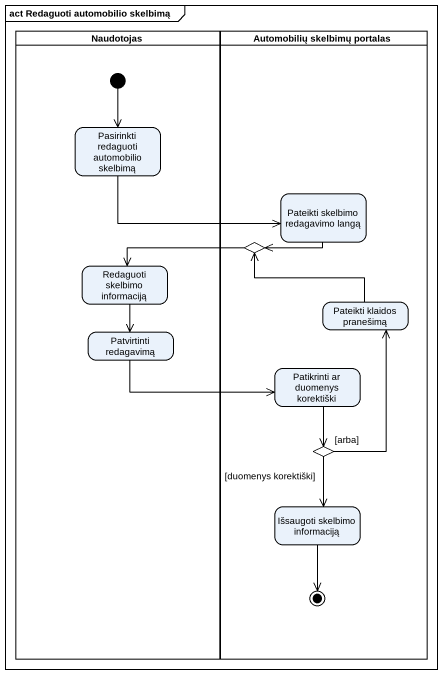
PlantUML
@startuml
mainframe act Redaguoti automobilio skelbimą
hide empty description
state Naudotojas <<partition>> {
  state "Pasirinkti redaguoti automobilio skelbimą" as Pasirinkti_redaguoti
  state "Redaguoti skelbimo informaciją" as Redaguoti_skelbimo
  state "Patvirtinti redagavimą" as Patvirtinti_redagavimą
  [*] --> Pasirinkti_redaguoti
}
state "Automobilių skelbimų portalas" as Automobilių_skelbimų <<partition>> {
  state "Pateikti skelbimo redagavimo langą" as Pateikti_skelbimo
  state choice1 <<choice>>
  state "Pateikti klaidos pranešimą" as Pateikti_klaidos_pranešimą
  state "Patikrinti ar duomenys korektiški" as Patikrinti_ar_duomenys
  state choice2 <<choice>>
  state "Išsaugoti skelbimo informaciją" as Išsaugoti_skelbimo
  Išsaugoti_skelbimo --> [*]
}
Pasirinkti_redaguoti -right-> Pateikti_skelbimo
Pateikti_skelbimo -left-> choice1
choice1 -left-> Redaguoti_skelbimo
Redaguoti_skelbimo --> Patvirtinti_redagavimą
Pateikti_klaidos_pranešimą -up-> choice1
Patvirtinti_redagavimą -right-> Patikrinti_ar_duomenys
Patikrinti_ar_duomenys --> choice2
choice2 -up-> Pateikti_klaidos_pranešimą : [arba]
choice2 --> Išsaugoti_skelbimo : [duomenys korektiški]
@enduml
